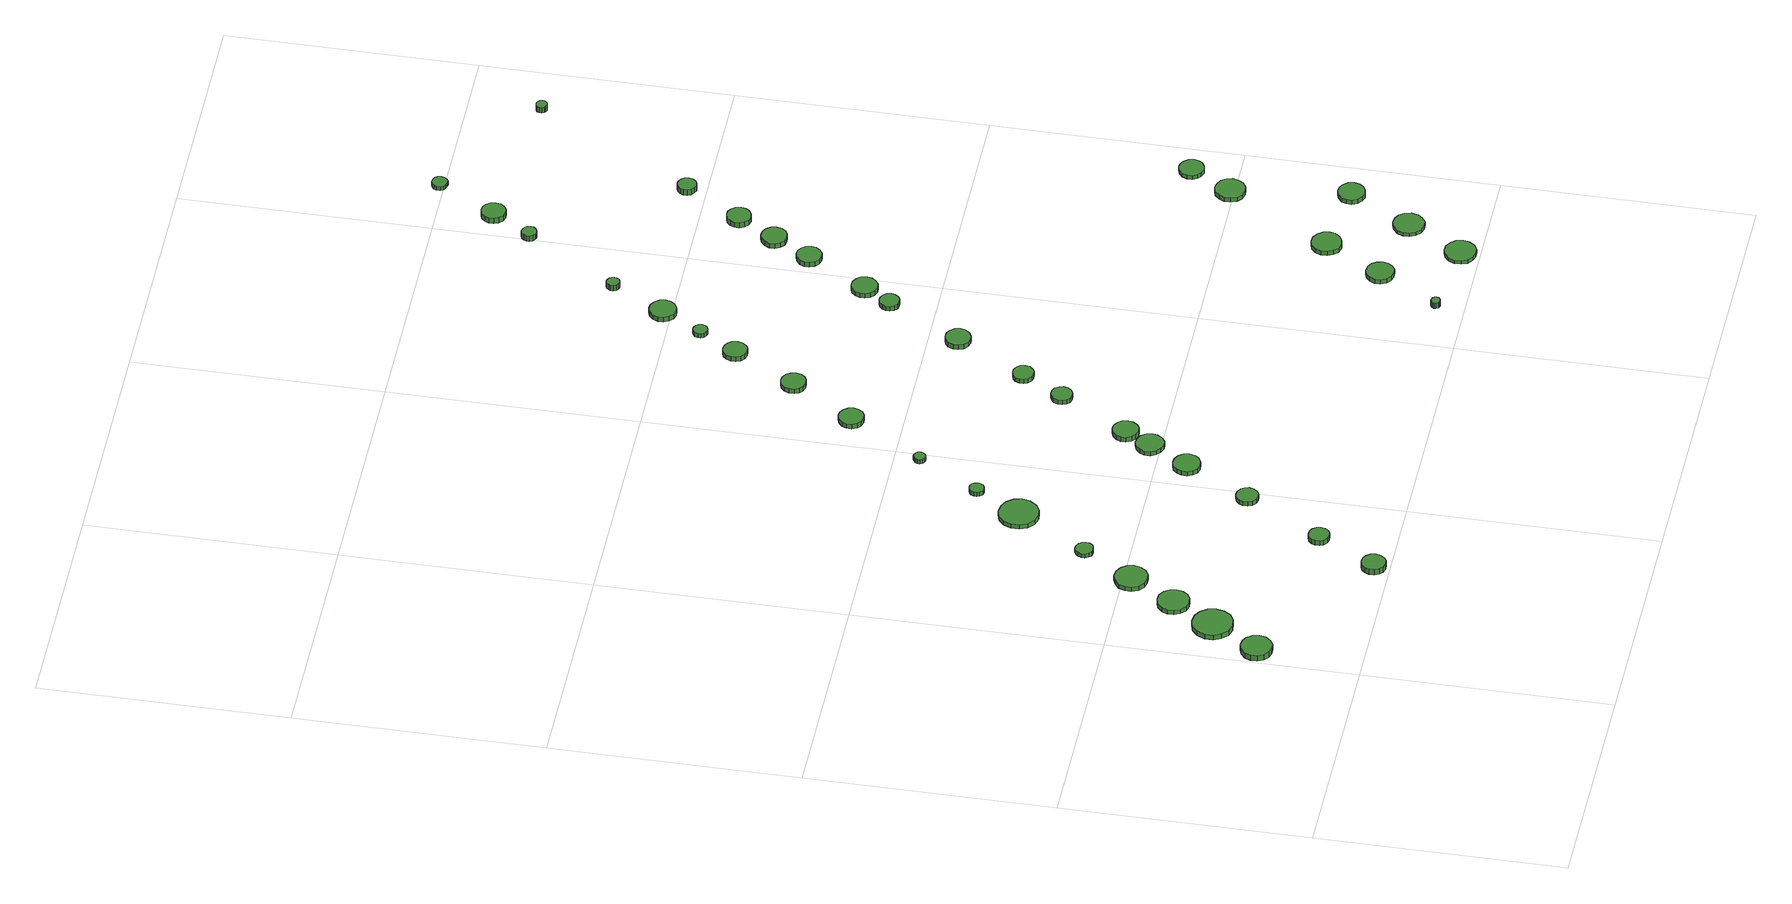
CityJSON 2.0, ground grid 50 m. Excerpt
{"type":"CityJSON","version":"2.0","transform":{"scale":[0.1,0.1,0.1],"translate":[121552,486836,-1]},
"CityObjects":{
"tree1":{"type":"SolitaryVegetationObject","attributes":{"function":"something"},"geometry":[{"type":"MultiSurface","lod":"1","boundaries":[[[0,1,2,3,4,5,6,7,8,9,10,11,12,13,14]],[[15,16,17,18,19,20,21,22,23,24,25,26,27,28,29]],[[0,29,28,1]],[[1,28,27,2]],[[2,27,26,3]],[[3,26,25,4]],[[4,25,24,5]],[[5,24,23,6]],[[6,23,22,7]],[[7,22,21,8]],[[8,21,20,9]],[[9,20,19,10]],[[10,19,18,11]],[[11,18,17,12]],[[12,17,16,13]],[[13,16,15,14]],[[14,15,29,0]]]}]},
"tree2":{"type":"SolitaryVegetationObject","attributes":{"function":"something"},"geometry":[{"type":"MultiSurface","lod":"1","boundaries":[[[30,31,32,33,34,35,36,37,38,39,40,41,42,43,44]],[[45,46,47,48,49,50,51,52,53,54,55,56,57,58,59]],[[30,59,58,31]],[[31,58,57,32]],[[32,57,56,33]],[[33,56,55,34]],[[34,55,54,35]],[[35,54,53,36]],[[36,53,52,37]],[[37,52,51,38]],[[38,51,50,39]],[[39,50,49,40]],[[40,49,48,41]],[[41,48,47,42]],[[42,47,46,43]],[[43,46,45,44]],[[44,45,59,30]]]}]},
"tree3":{"type":"SolitaryVegetationObject","attributes":{"function":"something"},"geometry":[{"type":"MultiSurface","lod":"1","boundaries":[[[60,61,62,63,64,65,66,67,68,69,70,71,72,73,74]],[[75,76,77,78,79,80,81,82,83,84,85,86,87,88,89]],[[60,89,88,61]],[[61,88,87,62]],[[62,87,86,63]],[[63,86,85,64]],[[64,85,84,65]],[[65,84,83,66]],[[66,83,82,67]],[[67,82,81,68]],[[68,81,80,69]],[[69,80,79,70]],[[70,79,78,71]],[[71,78,77,72]],[[72,77,76,73]],[[73,76,75,74]],[[74,75,89,60]]]}]},
"tree4":{"type":"SolitaryVegetationObject","attributes":{"function":"something"},"geometry":[{"type":"MultiSurface","lod":"1","boundaries":[[[90,91,92,93,94,95,96,97,98,99,100,101,102,103,104]],[[105,106,107,108,109,110,111,112,113,114,115,116,117,118,119]],[[90,119,118,91]],[[91,118,117,92]],[[92,117,116,93]],[[93,116,115,94]],[[94,115,114,95]],[[95,114,113,96]],[[96,113,112,97]],[[97,112,111,98]],[[98,111,110,99]],[[99,110,109,100]],[[100,109,108,101]],[[101,108,107,102]],[[102,107,106,103]],[[103,106,105,104]],[[104,105,119,90]]]}]},
"tree5":{"type":"SolitaryVegetationObject","attributes":{"function":"something"},"geometry":[{"type":"MultiSurface","lod":"1","boundaries":[[[120,121,122,123,124,125,126,127,128,129,130,131,132,133,134]],[[135,136,137,138,139,140,141,142,143,144,145,146,147,148,149]],[[120,149,148,121]],[[121,148,147,122]],[[122,147,146,123]],[[123,146,145,124]],[[124,145,144,125]],[[125,144,143,126]],[[126,143,142,127]],[[127,142,141,128]],[[128,141,140,129]],[[129,140,139,130]],[[130,139,138,131]],[[131,138,137,132]],[[132,137,136,133]],[[133,136,135,134]],[[134,135,149,120]]]}]},
"tree6":{"type":"SolitaryVegetationObject","attributes":{"function":"something"},"geometry":[{"type":"MultiSurface","lod":"1","boundaries":[[[150,151,152,153,154,155,156,157,158,159,160,161,162,163,164]],[[165,166,167,168,169,170,171,172,173,174,175,176,177,178,179]],[[150,179,178,151]],[[151,178,177,152]],[[152,177,176,153]],[[153,176,175,154]],[[154,175,174,155]],[[155,174,173,156]],[[156,173,172,157]],[[157,172,171,158]],[[158,171,170,159]],[[159,170,169,160]],[[160,169,168,161]],[[161,168,167,162]],[[162,167,166,163]],[[163,166,165,164]],[[164,165,179,150]]]}]},
"tree7":{"type":"SolitaryVegetationObject","attributes":{"function":"something"},"geometry":[{"type":"MultiSurface","lod":"1","boundaries":[[[180,181,182,183,184,185,186,187,188,189,190,191,192,193,194]],[[195,196,197,198,199,200,201,202,203,204,205,206,207,208,209]],[[180,209,208,181]],[[181,208,207,182]],[[182,207,206,183]],[[183,206,205,184]],[[184,205,204,185]],[[185,204,203,186]],[[186,203,202,187]],[[187,202,201,188]],[[188,201,200,189]],[[189,200,199,190]],[[190,199,198,191]],[[191,198,197,192]],[[192,197,196,193]],[[193,196,195,194]],[[194,195,209,180]]]}]},
"tree8":{"type":"SolitaryVegetationObject","attributes":{"function":"something"},"geometry":[{"type":"MultiSurface","lod":"1","boundaries":[[[210,211,212,213,214,215,216,217,218,219,220,221,222,223,224]],[[225,226,227,228,229,230,231,232,233,234,235,236,237,238,239]],[[210,239,238,211]],[[211,238,237,212]],[[212,237,236,213]],[[213,236,235,214]],[[214,235,234,215]],[[215,234,233,216]],[[216,233,232,217]],[[217,232,231,218]],[[218,231,230,219]],[[219,230,229,220]],[[220,229,228,221]],[[221,228,227,222]],[[222,227,226,223]],[[223,226,225,224]],[[224,225,239,210]]]}]},
"tree9":{"type":"SolitaryVegetationObject","attributes":{"function":"something"},"geometry":[{"type":"MultiSurface","lod":"1","boundaries":[[[240,241,242,243,244,245,246,247,248,249,250,251,252,253,254]],[[255,256,257,258,259,260,261,262,263,264,265,266,267,268,269]],[[240,269,268,241]],[[241,268,267,242]],[[242,267,266,243]],[[243,266,265,244]],[[244,265,264,245]],[[245,264,263,246]],[[246,263,262,247]],[[247,262,261,248]],[[248,261,260,249]],[[249,260,259,250]],[[250,259,258,251]],[[251,258,257,252]],[[252,257,256,253]],[[253,256,255,254]],[[254,255,269,240]]]}]},
"tree10":{"type":"SolitaryVegetationObject","attributes":{"function":"something"},"geometry":[{"type":"MultiSurface","lod":"1","boundaries":[[[270,271,272,273,274,275,276,277,278,279,280,281,282,283,284]],[[285,286,287,288,289,290,291,292,293,294,295,296,297,298,299]],[[270,299,298,271]],[[271,298,297,272]],[[272,297,296,273]],[[273,296,295,274]],[[274,295,294,275]],[[275,294,293,276]],[[276,293,292,277]],[[277,292,291,278]],[[278,291,290,279]],[[279,290,289,280]],[[280,289,288,281]],[[281,288,287,282]],[[282,287,286,283]],[[283,286,285,284]],[[284,285,299,270]]]}]},
"tree11":{"type":"SolitaryVegetationObject","attributes":{"function":"something"},"geometry":[{"type":"MultiSurface","lod":"1","boundaries":[[[300,301,302,303,304,305,306,307,308,309,310,311,312,313,314]],[[315,316,317,318,319,320,321,322,323,324,325,326,327,328,329]],[[300,329,328,301]],[[301,328,327,302]],[[302,327,326,303]],[[303,326,325,304]],[[304,325,324,305]],[[305,324,323,306]],[[306,323,322,307]],[[307,322,321,308]],[[308,321,320,309]],[[309,320,319,310]],[[310,319,318,311]],[[311,318,317,312]],[[312,317,316,313]],[[313,316,315,314]],[[314,315,329,300]]]}]},
"tree12":{"type":"SolitaryVegetationObject","attributes":{"function":"something"},"geometry":[{"type":"MultiSurface","lod":"1","boundaries":[[[330,331,332,333,334,335,336,337,338,339,340,341,342,343,344]],[[345,346,347,348,349,350,351,352,353,354,355,356,357,358,359]],[[330,359,358,331]],[[331,358,357,332]],[[332,357,356,333]],[[333,356,355,334]],[[334,355,354,335]],[[335,354,353,336]],[[336,353,352,337]],[[337,352,351,338]],[[338,351,350,339]],[[339,350,349,340]],[[340,349,348,341]],[[341,348,347,342]],[[342,347,346,343]],[[343,346,345,344]],[[344,345,359,330]]]}]},
"tree13":{"type":"SolitaryVegetationObject","attributes":{"function":"something"},"geometry":[{"type":"MultiSurface","lod":"1","boundaries":[[[360,361,362,363,364,365,366,367,368,369,370,371,372,373,374]],[[375,376,377,378,379,380,381,382,383,384,385,386,387,388,389]],[[360,389,388,361]],[[361,388,387,362]],[[362,387,386,363]],[[363,386,385,364]],[[364,385,384,365]],[[365,384,383,366]],[[366,383,382,367]],[[367,382,381,368]],[[368,381,380,369]],[[369,380,379,370]],[[370,379,378,371]],[[371,378,377,372]],[[372,377,376,373]],[[373,376,375,374]],[[374,375,389,360]]]}]},
"tree14":{"type":"SolitaryVegetationObject","attributes":{"function":"something"},"geometry":[{"type":"MultiSurface","lod":"1","boundaries":[[[390,391,392,393,394,395,396,397,398,399,400,401,402,403,404]],[[405,406,407,408,409,410,411,412,413,414,415,416,417,418,419]],[[390,419,418,391]],[[391,418,417,392]],[[392,417,416,393]],[[393,416,415,394]],[[394,415,414,395]],[[395,414,413,396]],[[396,413,412,397]],[[397,412,411,398]],[[398,411,410,399]],[[399,410,409,400]],[[400,409,408,401]],[[401,408,407,402]],[[402,407,406,403]],[[403,406,405,404]],[[404,405,419,390]]]}]},
"tree15":{"type":"SolitaryVegetationObject","attributes":{"function":"something"},"geometry":[{"type":"MultiSurface","lod":"1","boundaries":[[[420,421,422,423,424,425,426,427,428,429,430,431,432,433,434]],[[435,436,437,438,439,440,441,442,443,444,445,446,447,448,449]],[[420,449,448,421]],[[421,448,447,422]],[[422,447,446,423]],[[423,446,445,424]],[[424,445,444,425]],[[425,444,443,426]],[[426,443,442,427]],[[427,442,441,428]],[[428,441,440,429]],[[429,440,439,430]],[[430,439,438,431]],[[431,438,437,432]],[[432,437,436,433]],[[433,436,435,434]],[[434,435,449,420]]]}]},
"tree16":{"type":"SolitaryVegetationObject","attributes":{"function":"something"},"geometry":[{"type":"MultiSurface","lod":"1","boundaries":[[[450,451,452,453,454,455,456,457,458,459,460,461,462,463,464]],[[465,466,467,468,469,470,471,472,473,474,475,476,477,478,479]],[[450,479,478,451]],[[451,478,477,452]],[[452,477,476,453]],[[453,476,475,454]],[[454,475,474,455]],[[455,474,473,456]],[[456,473,472,457]],[[457,472,471,458]],[[458,471,470,459]],[[459,470,469,460]],[[460,469,468,461]],[[461,468,467,462]],[[462,467,466,463]],[[463,466,465,464]],[[464,465,479,450]]]}]},
"tree17":{"type":"SolitaryVegetationObject","attributes":{"function":"something"},"geometry":[{"type":"MultiSurface","lod":"1","boundaries":[[[480,481,482,483,484,485,486,487,488,489,490,491,492,493,494]],[[495,496,497,498,499,500,501,502,503,504,505,506,507,508,509]],[[480,509,508,481]],[[481,508,507,482]],[[482,507,506,483]],[[483,506,505,484]],[[484,505,504,485]],[[485,504,503,486]],[[486,503,502,487]],[[487,502,501,488]],[[488,501,500,489]],[[489,500,499,490]],[[490,499,498,491]],[[491,498,497,492]],[[492,497,496,493]],[[493,496,495,494]],[[494,495,509,480]]]}]},
"tree18":{"type":"SolitaryVegetationObject","attributes":{"function":"something"},"geometry":[{"type":"MultiSurface","lod":"1","boundaries":[[[510,511,512,513,514,515,516,517,518,519,520,521,522,523,524]],[[525,526,527,528,529,530,531,532,533,534,535,536,537,538,539]],[[510,539,538,511]],[[511,538,537,512]],[[512,537,536,513]],[[513,536,535,514]],[[514,535,534,515]],[[515,534,533,516]],[[516,533,532,517]],[[517,532,531,518]],[[518,531,530,519]],[[519,530,529,520]],[[520,529,528,521]],[[521,528,527,522]],[[522,527,526,523]],[[523,526,525,524]],[[524,525,539,510]]]}]},
"tree19":{"type":"SolitaryVegetationObject","attributes":{"function":"something"},"geometry":[{"type":"MultiSurface","lod":"1","boundaries":[[[540,541,542,543,544,545,546,547,548,549,550,551,552,553,554]],[[555,556,557,558,559,560,561,562,563,564,565,566,567,568,569]],[[540,569,568,541]],[[541,568,567,542]],[[542,567,566,543]],[[543,566,565,544]],[[544,565,564,545]],[[545,564,563,546]],[[546,563,562,547]],[[547,562,561,548]],[[548,561,560,549]],[[549,560,559,550]],[[550,559,558,551]],[[551,558,557,552]],[[552,557,556,553]],[[553,556,555,554]],[[554,555,569,540]]]}]},
"tree20":{"type":"SolitaryVegetationObject","attributes":{"function":"something"},"geometry":[{"type":"MultiSurface","lod":"1","boundaries":[[[570,571,572,573,574,575,576,577,578,579,580,581,582,583,584]],[[585,586,587,588,589,590,591,592,593,594,595,596,597,598,599]],[[570,599,598,571]],[[571,598,597,572]],[[572,597,596,573]],[[573,596,595,574]],[[574,595,594,575]],[[575,594,593,576]],[[576,593,592,577]],[[577,592,591,578]],[[578,591,590,579]],[[579,590,589,580]],[[580,589,588,581]],[[581,588,587,582]],[[582,587,586,583]],[[583,586,585,584]],[[584,585,599,570]]]}]},
"tree21":{"type":"SolitaryVegetationObject","attributes":{"function":"something"},"geometry":[{"type":"MultiSurface","lod":"1","boundaries":[[[600,601,602,603,604,605,606,607,608,609,610,611,612,613,614]],[[615,616,617,618,619,620,621,622,623,624,625,626,627,628,629]],[[600,629,628,601]],[[601,628,627,602]],[[602,627,626,603]],[[603,626,625,604]],[[604,625,624,605]],[[605,624,623,606]],[[606,623,622,607]],[[607,622,621,608]],[[608,621,620,609]],[[609,620,619,610]],[[610,619,618,611]],[[611,618,617,612]],[[612,617,616,613]],[[613,616,615,614]],[[614,615,629,600]]]}]},
"tree22":{"type":"SolitaryVegetationObject","attributes":{"function":"something"},"geometry":[{"type":"MultiSurface","lod":"1","boundaries":[[[630,631,632,633,634,635,636,637,638,639,640,641,642,643,644]],[[645,646,647,648,649,650,651,652,653,654,655,656,657,658,659]],[[630,659,658,631]],[[631,658,657,632]],[[632,657,656,633]],[[633,656,655,634]],[[634,655,654,635]],[[635,654,653,636]],[[636,653,652,637]],[[637,652,651,638]],[[638,651,650,639]],[[639,650,649,640]],[[640,649,648,641]],[[641,648,647,642]],[[642,647,646,643]],[[643,646,645,644]],[[644,645,659,630]]]}]},
"tree23":{"type":"SolitaryVegetationObject","attributes":{"function":"something"},"geometry":[{"type":"MultiSurface","lod":"1","boundaries":[[[660,661,662,663,664,665,666,667,668,669,670,671,672,673,674]],[[675,676,677,678,679,680,681,682,683,684,685,686,687,688,689]],[[660,689,688,661]],[[661,688,687,662]],[[662,687,686,663]],[[663,686,685,664]],[[664,685,684,665]],[[665,684,683,666]],[[666,683,682,667]],[[667,682,681,668]],[[668,681,680,669]],[[669,680,679,670]],[[670,679,678,671]],[[671,678,677,672]],[[672,677,676,673]],[[673,676,675,674]],[[674,675,689,660]]]}]},
"tree24":{"type":"SolitaryVegetationObject","attributes":{"function":"something"},"geometry":[{"type":"MultiSurface","lod":"1","boundaries":[[[690,691,692,693,694,695,696,697,698,699,700,701,702,703,704]],[[705,706,707,708,709,710,711,712,713,714,715,716,717,718,719]],[[690,719,718,691]],[[691,718,717,692]],[[692,717,716,693]],[[693,716,715,694]],[[694,715,714,695]],[[695,714,713,696]],[[696,713,712,697]],[[697,712,711,698]],[[698,711,710,699]],[[699,710,709,700]],[[700,709,708,701]],[[701,708,707,702]],[[702,707,706,703]],[[703,706,705,704]],[[704,705,719,690]]]}]},
"tree25":{"type":"SolitaryVegetationObject","attributes":{"function":"something"},"geometry":[{"type":"MultiSurface","lod":"1","boundaries":[[[720,721,722,723,724,725,726,727,728,729,730,731,732,733,734]],[[735,736,737,738,739,740,741,742,743,744,745,746,747,748,749]],[[720,749,748,721]],[[721,748,747,722]],[[722,747,746,723]],[[723,746,745,724]],[[724,745,744,725]],[[725,744,743,726]],[[726,743,742,727]],[[727,742,741,728]],[[728,741,740,729]],[[729,740,739,730]],[[730,739,738,731]],[[731,738,737,732]],[[732,737,736,733]],[[733,736,735,734]],[[734,735,749,720]]]}]},
"tree26":{"type":"SolitaryVegetationObject","attributes":{"function":"something"},"geometry":[{"type":"MultiSurface","lod":"1","boundaries":[[[750,751,752,753,754,755,756,757,758,759,760,761,762,763,764]],[[765,766,767,768,769,770,771,772,773,774,775,776,777,778,779]],[[750,779,778,751]],[[751,778,777,752]],[[752,777,776,753]],[[753,776,775,754]],[[754,775,774,755]],[[755,774,773,756]],[[756,773,772,757]],[[757,772,771,758]],[[758,771,770,759]],[[759,770,769,760]],[[760,769,768,761]],[[761,768,767,762]],[[762,767,766,763]],[[763,766,765,764]],[[764,765,779,750]]]}]},
"tree27":{"type":"SolitaryVegetationObject","attributes":{"function":"something"},"geometry":[{"type":"MultiSurface","lod":"1","boundaries":[[[780,781,782,783,784,785,786,787,788,789,790,791,792,793,794]],[[795,796,797,798,799,800,801,802,803,804,805,806,807,808,809]],[[780,809,808,781]],[[781,808,807,782]],[[782,807,806,783]],[[783,806,805,784]],[[784,805,804,785]],[[785,804,803,786]],[[786,803,802,787]],[[787,802,801,788]],[[788,801,800,789]],[[789,800,799,790]],[[790,799,798,791]],[[791,798,797,792]],[[792,797,796,793]],[[793,796,795,794]],[[794,795,809,780]]]}]},
"tree28":{"type":"SolitaryVegetationObject","attributes":{"function":"something"},"geometry":[{"type":"MultiSurface","lod":"1","boundaries":[[[810,811,812,813,814,815,816,817,818,819,820,821,822,823,824]],[[825,826,827,828,829,830,831,832,833,834,835,836,837,838,839]],[[810,839,838,811]],[[811,838,837,812]],[[812,837,836,813]],[[813,836,835,814]],[[814,835,834,815]],[[815,834,833,816]],[[816,833,832,817]],[[817,832,831,818]],[[818,831,830,819]],[[819,830,829,820]],[[820,829,828,821]],[[821,828,827,822]],[[822,827,826,823]],[[823,826,825,824]],[[824,825,839,810]]]}]},
"tree29":{"type":"SolitaryVegetationObject","attributes":{"function":"something"},"geometry":[{"type":"MultiSurface","lod":"1","boundaries":[[[840,841,842,843,844,845,846,847,848,849,850,851,852,853,854]],[[855,856,857,858,859,860,861,862,863,864,865,866,867,868,869]],[[840,869,868,841]],[[841,868,867,842]],[[842,867,866,843]],[[843,866,865,844]],[[844,865,864,845]],[[845,864,863,846]],[[846,863,862,847]],[[847,862,861,848]],[[848,861,860,849]],[[849,860,859,850]],[[850,859,858,851]],[[851,858,857,852]],[[852,857,856,853]],[[853,856,855,854]],[[854,855,869,840]]]}]},
"tree30":{"type":"SolitaryVegetationObject","attributes":{"function":"something"},"geometry":[{"type":"MultiSurface","lod":"1","boundaries":[[[870,871,872,873,874,875,876,877,878,879,880,881,882,883,884]],[[885,886,887,888,889,890,891,892,893,894,895,896,897,898,899]],[[870,899,898,871]],[[871,898,897,872]],[[872,897,896,873]],[[873,896,895,874]],[[874,895,894,875]],[[875,894,893,876]],[[876,893,892,877]],[[877,892,891,878]],[[878,891,890,879]],[[879,890,889,880]],[[880,889,888,881]],[[881,888,887,882]],[[882,887,886,883]],[[883,886,885,884]],[[884,885,899,870]]]}]},
"tree31":{"type":"SolitaryVegetationObject","attributes":{"function":"something"},"geometry":[{"type":"MultiSurface","lod":"1","boundaries":[[[900,901,902,903,904,905,906,907,908,909,910,911,912,913,914]],[[915,916,917,918,919,920,921,922,923,924,925,926,927,928,929]],[[900,929,928,901]],[[901,928,927,902]],[[902,927,926,903]],[[903,926,925,904]],[[904,925,924,905]],[[905,924,923,906]],[[906,923,922,907]],[[907,922,921,908]],[[908,921,920,909]],[[909,920,919,910]],[[910,919,918,911]],[[911,918,917,912]],[[912,917,916,913]],[[913,916,915,914]],[[914,915,929,900]]]}]},
"tree32":{"type":"SolitaryVegetationObject","attributes":{"function":"something"},"geometry":[{"type":"MultiSurface","lod":"1","boundaries":[[[930,931,932,933,934,935,936,937,938,939,940,941,942,943,944]],[[945,946,947,948,949,950,951,952,953,954,955,956,957,958,959]],[[930,959,958,931]],[[931,958,957,932]],[[932,957,956,933]],[[933,956,955,934]],[[934,955,954,935]],[[935,954,953,936]],[[936,953,952,937]],[[937,952,951,938]],[[938,951,950,939]],[[939,950,949,940]],[[940,949,948,941]],[[941,948,947,942]],[[942,947,946,943]],[[943,946,945,944]],[[944,945,959,930]]]}]},
"tree33":{"type":"SolitaryVegetationObject","attributes":{"function":"something"},"geometry":[{"type":"MultiSurface","lod":"1","boundaries":[[[960,961,962,963,964,965,966,967,968,969,970,971,972,973,974]],[[975,976,977,978,979,980,981,982,983,984,985,986,987,988,989]],[[960,989,988,961]],[[961,988,987,962]],[[962,987,986,963]],[[963,986,985,964]],[[964,985,984,965]],[[965,984,983,966]],[[966,983,982,967]],[[967,982,981,968]],[[968,981,980,969]],[[969,980,979,970]],[[970,979,978,971]],[[971,978,977,972]],[[972,977,976,973]],[[973,976,975,974]],[[974,975,989,960]]]}]},
"tree34":{"type":"SolitaryVegetationObject","attributes":{"function":"something"},"geometry":[{"type":"MultiSurface","lod":"1","boundaries":[[[990,991,992,993,994,995,996,997,998,999,1000,1001,1002,1003,1004]],[[1005,1006,1007,1008,1009,1010,1011,1012,1013,1014,1015,1016,1017,1018,1019]],[[990,1019,1018,991]],[[991,1018,1017,992]],[[992,1017,1016,993]],[[993,1016,1015,994]],[[994,1015,1014,995]],[[995,1014,1013,996]],[[996,1013,1012,997]],[[997,1012,1011,998]],[[998,1011,1010,999]],[[999,1010,1009,1000]],[[1000,1009,1008,1001]],[[1001,1008,1007,1002]],[[1002,1007,1006,1003]],[[1003,1006,1005,1004]],[[1004,1005,1019,990]]]}]},
"tree35":{"type":"SolitaryVegetationObject","attributes":{"function":"something"},"geometry":[{"type":"MultiSurface","lod":"1","boundaries":[[[1020,1021,1022,1023,1024,1025,1026,1027,1028,1029,1030,1031,1032,1033,1034]],[[1035,1036,1037,1038,1039,1040,1041,1042,1043,1044,1045,1046,1047,1048,1049]],[[1020,1049,1048,1021]],[[1021,1048,1047,1022]],[[1022,1047,1046,1023]],[[1023,1046,1045,1024]],[[1024,1045,1044,1025]],[[1025,1044,1043,1026]],[[1026,1043,1042,1027]],[[1027,1042,1041,1028]],[[1028,1041,1040,1029]],[[1029,1040,1039,1030]],[[1030,1039,1038,1031]],[[1031,1038,1037,1032]],[[1032,1037,1036,1033]],[[1033,1036,1035,1034]],[[1034,1035,1049,1020]]]}]},
"tree36":{"type":"SolitaryVegetationObject","attributes":{"function":"something"},"geometry":[{"type":"MultiSurface","lod":"1","boundaries":[[[1050,1051,1052,1053,1054,1055,1056,1057,1058,1059,1060,1061,1062,1063,1064]],[[1065,1066,1067,1068,1069,1070,1071,1072,1073,1074,1075,1076,1077,1078,1079]],[[1050,1079,1078,1051]],[[1051,1078,1077,1052]],[[1052,1077,1076,1053]],[[1053,1076,1075,1054]],[[1054,1075,1074,1055]],[[1055,1074,1073,1056]],[[1056,1073,1072,1057]],[[1057,1072,1071,1058]],[[1058,1071,1070,1059]],[[1059,1070,1069,1060]],[[1060,1069,1068,1061]],[[1061,1068,1067,1062]],[[1062,1067,1066,1063]],[[1063,1066,1065,1064]],[[1064,1065,1079,1050]]]}]},
"tree37":{"type":"SolitaryVegetationObject","attributes":{"function":"something"},"geometry":[{"type":"MultiSurface","lod":"1","boundaries":[[[1080,1081,1082,1083,1084,1085,1086,1087,1088,1089,1090,1091,1092,1093,1094]],[[1095,1096,1097,1098,1099,1100,1101,1102,1103,1104,1105,1106,1107,1108,1109]],[[1080,1109,1108,1081]],[[1081,1108,1107,1082]],[[1082,1107,1106,1083]],[[1083,1106,1105,1084]],[[1084,1105,1104,1085]],[[1085,1104,1103,1086]],[[1086,1103,1102,1087]],[[1087,1102,1101,1088]],[[1088,1101,1100,1089]],[[1089,1100,1099,1090]],[[1090,1099,1098,1091]],[[1091,1098,1097,1092]],[[1092,1097,1096,1093]],[[1093,1096,1095,1094]],[[1094,1095,1109,1080]]]}]},
"tree38":{"type":"SolitaryVegetationObject","attributes":{"function":"something"},"geometry":[{"type":"MultiSurface","lod":"1","boundaries":[[[1110,1111,1112,1113,1114,1115,1116,1117,1118,1119,1120,1121,1122,1123,1124]],[[1125,1126,1127,1128,1129,1130,1131,1132,1133,1134,1135,1136,1137,1138,1139]],[[1110,1139,1138,1111]],[[1111,1138,1137,1112]],[[1112,1137,1136,1113]],[[1113,1136,1135,1114]],[[1114,1135,1134,1115]],[[1115,1134,1133,1116]],[[1116,1133,1132,1117]],[[1117,1132,1131,1118]],[[1118,1131,1130,1119]],[[1119,1130,1129,1120]],[[1120,1129,1128,1121]],[[1121,1128,1127,1122]],[[1122,1127,1126,1123]],[[1123,1126,1125,1124]],[[1124,1125,1139,1110]]]}]},
"tree39":{"type":"SolitaryVegetationObject","attributes":{"function":"something"},"geometry":[{"type":"MultiSurface","lod":"1","boundaries":[[[1140,1141,1142,1143,1144,1145,1146,1147,1148,1149,1150,1151,1152,1153,1154]],[[1155,1156,1157,1158,1159,1160,1161,1162,1163,1164,1165,1166,1167,1168,1169]],[[1140,1169,1168,1141]],[[1141,1168,1167,1142]],[[1142,1167,1166,1143]],[[1143,1166,1165,1144]],[[1144,1165,1164,1145]],[[1145,1164,1163,1146]],[[1146,1163,1162,1147]],[[1147,1162,1161,1148]],[[1148,1161,1160,1149]],[[1149,1160,1159,1150]],[[1150,1159,1158,1151]],[[1151,1158,1157,1152]],[[1152,1157,1156,1153]],[[1153,1156,1155,1154]],[[1154,1155,1169,1140]]]}]},
"tree40":{"type":"SolitaryVegetationObject","attributes":{"function":"something"},"geometry":[{"type":"MultiSurface","lod":"1","boundaries":[[[1170,1171,1172,1173,1174,1175,1176,1177,1178,1179,1180,1181,1182,1183,1184]],[[1185,1186,1187,1188,1189,1190,1191,1192,1193,1194,1195,1196,1197,1198,1199]],[[1170,1199,1198,1171]],[[1171,1198,1197,1172]],[[1172,1197,1196,1173]],[[1173,1196,1195,1174]],[[1174,1195,1194,1175]],[[1175,1194,1193,1176]],[[1176,1193,1192,1177]],[[1177,1192,1191,1178]],[[1178,1191,1190,1179]],[[1179,1190,1189,1180]],[[1180,1189,1188,1181]],[[1181,1188,1187,1182]],[[1182,1187,1186,1183]],[[1183,1186,1185,1184]],[[1184,1185,1199,1170]]]}]},
"tree41":{"type":"SolitaryVegetationObject","attributes":{"function":"something"},"geometry":[{"type":"MultiSurface","lod":"1","boundaries":[[[1200,1201,1202,1203,1204,1205,1206,1207,1208,1209,1210,1211,1212,1213,1214]],[[1215,1216,1217,1218,1219,1220,1221,1222,1223,1224,1225,1226,1227,1228,1229]],[[1200,1229,1228,1201]],[[1201,1228,1227,1202]],[[1202,1227,1226,1203]],[[1203,1226,1225,1204]],[[1204,1225,1224,1205]],[[1205,1224,1223,1206]],[[1206,1223,1222,1207]],[[1207,1222,1221,1208]],[[1208,1221,1220,1209]],[[1209,1220,1219,1210]],[[1210,1219,1218,1211]],[[1211,1218,1217,1212]],[[1212,1217,1216,1213]],[[1213,1216,1215,1214]],[[1214,1215,1229,1200]]]}]}
},
"vertices":[
[65,209,21],[63,221,21],[55,232,21],[44,238,21],[31,240,21],[19,236,21],[9,227,21],[4,215,21],[4,202,21],[9,190,21],[19,182,21],[31,178,21],[44,179,21],[55,185,21],[63,196,21],[63,196,8],[55,185,8],[44,179,8],[31,178,8],[19,182,8],[9,190,8],[4,202,8],[4,215,8],[9,227,8],[19,236,8],[31,240,8],[44,238,8],[55,232,8],[63,221,8],[65,209,8],
[132,305,18],[129,321,18],[119,335,18],[105,343,18],[88,345,18],[72,340,18],[60,329,18],[53,313,18],[53,297,18],[60,282,18],[72,270,18],[88,265,18],[105,267,18],[119,275,18],[129,289,18],[129,289,7],[119,275,7],[105,267,7],[88,265,7],[72,270,7],[60,282,7],[53,297,7],[53,313,7],[60,329,7],[72,340,7],[88,345,7],[105,343,7],[119,335,7],[129,321,7],[132,305,7],
[177,391,17],[174,404,17],[167,415,17],[155,422,17],[142,423,17],[129,419,17],[119,410,17],[114,398,17],[114,385,17],[119,373,17],[129,364,17],[142,360,17],[155,361,17],[167,368,17],[174,378,17],[174,378,7],[167,368,7],[155,361,7],[142,360,7],[129,364,7],[119,373,7],[114,385,7],[114,398,7],[119,410,7],[129,419,7],[142,423,7],[155,422,7],[167,415,7],[174,404,7],[177,391,7],
[345,32,23],[343,42,23],[337,50,23],[329,55,23],[319,56,23],[309,53,23],[302,46,23],[298,37,23],[298,27,23],[302,18,23],[309,11,23],[319,8,23],[329,9,23],[337,14,23],[343,22,23],[343,22,10],[337,14,10],[329,9,10],[319,8,10],[309,11,10],[302,18,10],[298,27,10],[298,37,10],[302,46,10],[309,53,10],[319,56,10],[329,55,10],[337,50,10],[343,42,10],[345,32,10],
[234,485,17],[231,498,17],[223,509,17],[211,516,17],[197,518,17],[184,513,17],[173,504,17],[168,491,17],[168,478,17],[173,465,17],[184,456,17],[197,452,17],[211,453,17],[223,460,17],[231,471,17],[231,471,7],[223,460,7],[211,453,7],[197,452,7],[184,456,7],[173,465,7],[168,478,7],[168,491,7],[173,504,7],[184,513,7],[197,518,7],[211,516,7],[223,509,7],[231,498,7],[234,485,7],
[411,152,18],[409,160,18],[404,167,18],[397,171,18],[388,172,18],[380,170,18],[373,164,18],[370,156,18],[370,147,18],[373,139,18],[380,134,18],[388,131,18],[397,132,18],[404,136,18],[409,143,18],[409,143,7],[404,136,7],[397,132,7],[388,131,7],[380,134,7],[373,139,7],[370,147,7],[370,156,7],[373,164,7],[380,170,7],[388,172,7],[397,171,7],[404,167,7],[409,160,7],[411,152,7],
[287,589,16],[286,596,16],[281,602,16],[275,606,16],[267,607,16],[260,604,16],[255,599,16],[251,592,16],[251,585,16],[255,578,16],[260,573,16],[267,571,16],[275,572,16],[281,575,16],[286,581,16],[286,581,7],[281,575,7],[275,572,7],[267,571,7],[260,573,7],[255,578,7],[251,585,7],[251,592,7],[255,599,7],[260,604,7],[267,607,7],[275,606,7],[281,602,7],[286,596,7],[287,589,7],
[394,733,16],[390,749,16],[380,762,16],[366,770,16],[350,772,16],[334,767,16],[322,756,16],[315,741,16],[315,725,16],[322,709,16],[334,698,16],[350,693,16],[366,695,16],[380,703,16],[390,717,16],[390,717,6],[380,703,6],[366,695,6],[350,693,6],[334,698,6],[322,709,6],[315,725,6],[315,741,6],[322,756,6],[334,767,6],[350,772,6],[366,770,6],[380,762,6],[390,749,6],[394,733,6],
[505,309,17],[503,318,17],[498,325,17],[490,330,17],[481,331,17],[472,328,17],[465,322,17],[462,314,17],[462,304,17],[465,296,17],[472,290,17],[481,287,17],[490,288,17],[498,293,17],[503,300,17],[503,300,7],[498,293,7],[490,288,7],[481,287,7],[472,290,7],[465,296,7],[462,304,7],[462,314,7],[465,322,7],[472,328,7],[481,331,7],[490,330,7],[498,325,7],[503,318,7],[505,309,7],
[426,826,16],[424,832,16],[421,837,16],[416,840,16],[410,840,16],[404,838,16],[399,834,16],[397,829,16],[397,823,16],[399,817,16],[404,813,16],[410,811,16],[416,812,16],[421,815,16],[424,820,16],[424,820,6],[421,815,6],[416,812,6],[410,811,6],[404,813,6],[399,817,6],[397,823,6],[397,829,6],[399,834,6],[404,838,6],[410,840,6],[416,840,6],[421,837,6],[424,832,6],[426,826,6],
[584,441,17],[582,452,17],[575,461,17],[565,467,17],[554,468,17],[543,465,17],[535,457,17],[530,447,17],[530,435,17],[535,425,17],[543,417,17],[554,414,17],[565,415,17],[575,421,17],[582,430,17],[582,430,7],[575,421,7],[565,415,7],[554,414,7],[543,417,7],[535,425,7],[530,435,7],[530,447,7],[535,457,7],[543,465,7],[554,468,7],[565,467,7],[575,461,7],[582,452,7],[584,441,7],
[632,522,16],[630,533,16],[623,543,16],[613,548,16],[602,550,16],[591,546,16],[582,538,16],[577,528,16],[577,516,16],[582,506,16],[591,498,16],[602,494,16],[613,495,16],[623,501,16],[630,511,16],[630,511,7],[623,501,7],[613,495,7],[602,494,7],[591,498,7],[582,506,7],[577,516,7],[577,528,7],[582,538,7],[591,546,7],[602,550,7],[613,548,7],[623,543,7],[630,533,7],[632,522,7],
[497,951,16],[496,956,16],[493,960,16],[489,962,16],[484,963,16],[480,961,16],[476,958,16],[474,954,16],[474,949,16],[476,944,16],[480,941,16],[484,939,16],[489,940,16],[493,942,16],[496,946,16],[496,946,6],[493,942,6],[489,940,6],[484,939,6],[480,941,6],[476,944,6],[474,949,6],[474,954,6],[476,958,6],[480,961,6],[484,963,6],[489,962,6],[493,960,6],[496,956,6],[497,951,6],
[661,575,17],[659,586,17],[653,594,17],[643,600,17],[633,601,17],[623,597,17],[615,590,17],[610,580,17],[610,570,17],[615,560,17],[623,553,17],[633,549,17],[643,550,17],[653,556,17],[659,565,17],[659,565,6],[653,556,6],[643,550,6],[633,549,6],[623,553,6],[615,560,6],[610,570,6],[610,580,6],[615,590,6],[623,597,6],[633,601,6],[643,600,6],[653,594,6],[659,586,6],[661,575,6],
[603,1102,17],[601,1112,17],[595,1120,17],[586,1126,17],[576,1127,17],[566,1123,17],[558,1116,17],[554,1107,17],[554,1097,17],[558,1087,17],[566,1080,17],[576,1077,17],[586,1078,17],[595,1083,17],[601,1092,17],[601,1092,6],[595,1083,6],[586,1078,6],[576,1077,6],[566,1080,6],[558,1087,6],[554,1097,6],[554,1107,6],[558,1116,6],[566,1123,6],[576,1127,6],[586,1126,6],[595,1120,6],[601,1112,6],[603,1102,6],
[741,716,16],[739,724,16],[734,732,16],[726,736,16],[717,737,16],[709,734,16],[702,728,16],[699,720,16],[699,711,16],[702,703,16],[709,697,16],[717,695,16],[726,696,16],[734,700,16],[739,707,16],[739,707,6],[734,700,6],[726,696,6],[717,695,6],[709,697,6],[702,703,6],[699,711,6],[699,720,6],[702,728,6],[709,734,6],[717,737,6],[726,736,6],[734,732,6],[739,724,6],[741,716,6],
[790,800,16],[789,809,16],[783,816,16],[776,820,16],[767,821,16],[758,818,16],[752,813,16],[748,804,16],[748,796,16],[752,788,16],[758,782,16],[767,779,16],[776,780,16],[783,784,16],[789,791,16],[789,791,6],[783,784,6],[776,780,6],[767,779,6],[758,782,6],[752,788,6],[748,796,6],[748,804,6],[752,813,6],[758,818,6],[767,821,6],[776,820,6],[783,816,6],[789,809,6],[790,800,6],
[687,1230,17],[685,1240,17],[679,1249,17],[670,1254,17],[660,1255,17],[650,1252,17],[642,1245,17],[638,1235,17],[638,1225,17],[642,1216,17],[650,1209,17],[660,1206,17],[670,1207,17],[679,1212,17],[685,1220,17],[685,1220,6],[679,1212,6],[670,1207,6],[660,1206,6],[650,1209,6],[642,1216,6],[638,1225,6],[638,1235,6],[642,1245,6],[650,1252,6],[660,1255,6],[670,1254,6],[679,1249,6],[685,1240,6],[687,1230,6],
[876,943,17],[874,953,17],[867,962,17],[858,967,17],[848,968,17],[838,965,17],[830,958,17],[826,948,17],[826,938,17],[830,928,17],[838,921,17],[848,918,17],[858,919,17],[867,924,17],[874,933,17],[874,933,6],[867,924,6],[858,919,6],[848,918,6],[838,921,6],[830,928,6],[826,938,6],[826,948,6],[830,958,6],[838,965,6],[848,968,6],[858,967,6],[867,962,6],[874,953,6],[876,943,6],
[1132,58,20],[1131,61,20],[1129,65,20],[1125,66,20],[1121,67,20],[1118,66,20],[1115,63,20],[1113,60,20],[1113,56,20],[1115,52,20],[1118,50,20],[1121,49,20],[1125,49,20],[1129,51,20],[1131,54,20],[1131,54,7],[1129,51,7],[1125,49,7],[1121,49,7],[1118,50,7],[1115,52,7],[1113,56,7],[1113,60,7],[1115,63,7],[1118,66,7],[1121,67,7],[1125,66,7],[1129,65,7],[1131,61,7],[1132,58,7],
[760,1358,17],[758,1368,17],[752,1376,17],[744,1381,17],[734,1382,17],[724,1379,17],[717,1372,17],[713,1363,17],[713,1353,17],[717,1344,17],[724,1337,17],[734,1334,17],[744,1335,17],[752,1340,17],[758,1348,17],[758,1348,6],[752,1340,6],[744,1335,6],[734,1334,6],[724,1337,6],[717,1344,6],[713,1353,6],[713,1363,6],[717,1372,6],[724,1379,6],[734,1382,6],[744,1381,6],[752,1376,6],[758,1368,6],[760,1358,6],
[799,1435,16],[798,1441,16],[795,1446,16],[789,1449,16],[784,1450,16],[778,1448,16],[773,1444,16],[771,1438,16],[771,1432,16],[773,1427,16],[778,1423,16],[784,1421,16],[789,1422,16],[795,1425,16],[798,1429,16],[798,1429,6],[795,1425,6],[789,1422,6],[784,1421,6],[778,1423,6],[773,1427,6],[771,1432,6],[771,1438,6],[773,1444,6],[778,1448,6],[784,1450,6],[789,1449,6],[795,1446,6],[798,1441,6],[799,1435,6],
[1221,180,17],[1218,191,17],[1212,200,17],[1202,206,17],[1190,207,17],[1180,203,17],[1171,196,17],[1166,185,17],[1166,174,17],[1171,163,17],[1180,156,17],[1190,152,17],[1202,153,17],[1212,159,17],[1218,168,17],[1218,168,7],[1212,159,7],[1202,153,7],[1190,152,7],[1180,156,7],[1171,163,7],[1166,174,7],[1166,185,7],[1171,196,7],[1180,203,7],[1190,207,7],[1202,206,7],[1212,200,7],[1218,191,7],[1221,180,7],
[956,1093,17],[954,1101,17],[949,1108,17],[942,1112,17],[934,1113,17],[926,1110,17],[920,1104,17],[916,1097,17],[916,1089,17],[920,1081,17],[926,1075,17],[934,1073,17],[942,1074,17],[949,1078,17],[954,1085,17],[954,1085,6],[949,1078,6],[942,1074,6],[934,1073,6],[926,1075,6],[920,1081,6],[916,1089,6],[916,1097,6],[920,1104,6],[926,1110,6],[934,1113,6],[942,1112,6],[949,1108,6],[954,1101,6],[956,1093,6],
[858,1517,17],[856,1528,17],[849,1537,17],[839,1543,17],[828,1544,17],[818,1541,17],[810,1533,17],[805,1523,17],[805,1512,17],[810,1502,17],[818,1494,17],[828,1491,17],[839,1492,17],[849,1497,17],[856,1506,17],[856,1506,6],[849,1497,6],[839,1492,6],[828,1491,6],[818,1494,6],[810,1502,6],[805,1512,6],[805,1523,6],[810,1533,6],[818,1541,6],[828,1544,6],[839,1543,6],[849,1537,6],[856,1528,6],[858,1517,6],
[1314,39,16],[1311,52,16],[1303,62,16],[1292,69,16],[1279,70,16],[1267,66,16],[1257,57,16],[1252,45,16],[1252,32,16],[1257,20,16],[1267,12,16],[1279,8,16],[1292,9,16],[1303,15,16],[1311,26,16],[1311,26,8],[1303,15,8],[1292,9,8],[1279,8,8],[1267,12,8],[1257,20,8],[1252,32,8],[1252,45,8],[1257,57,8],[1267,66,8],[1279,70,8],[1292,69,8],[1303,62,8],[1311,52,8],[1314,39,8],
[997,1148,17],[995,1159,17],[988,1167,17],[979,1173,17],[968,1174,17],[958,1171,17],[950,1163,17],[946,1153,17],[946,1143,17],[950,1133,17],[958,1126,17],[968,1122,17],[979,1123,17],[988,1129,17],[995,1138,17],[995,1138,6],[988,1129,6],[979,1123,6],[968,1122,6],[958,1126,6],[950,1133,6],[946,1143,6],[946,1153,6],[950,1163,6],[958,1171,6],[968,1174,6],[979,1173,6],[988,1167,6],[995,1159,6],[997,1148,6],
[1292,297,16],[1290,309,16],[1282,319,16],[1271,326,16],[1259,327,16],[1247,323,16],[1238,315,16],[1233,303,16],[1233,291,16],[1238,280,16],[1247,271,16],[1259,267,16],[1271,269,16],[1282,275,16],[1290,285,16],[1290,285,6],[1282,275,6],[1271,269,6],[1259,267,6],[1247,271,6],[1238,280,6],[1233,291,6],[1233,303,6],[1238,315,6],[1247,323,6],[1259,327,6],[1271,326,6],[1282,319,6],[1290,309,6],[1292,297,6],
[905,1626,19],[904,1631,19],[901,1635,19],[896,1638,19],[891,1639,19],[886,1637,19],[882,1633,19],[880,1629,19],[880,1623,19],[882,1618,19],[886,1615,19],[891,1613,19],[896,1614,19],[901,1616,19],[904,1621,19],[904,1621,6],[901,1616,6],[896,1614,6],[891,1613,6],[886,1615,6],[882,1618,6],[880,1623,6],[880,1629,6],[882,1633,6],[886,1637,6],[891,1639,6],[896,1638,6],[901,1635,6],[904,1631,6],[905,1626,6],
[1378,152,15],[1375,165,15],[1368,175,15],[1357,181,15],[1344,183,15],[1332,179,15],[1322,170,15],[1317,158,15],[1317,145,15],[1322,134,15],[1332,125,15],[1344,121,15],[1357,122,15],[1368,129,15],[1375,139,15],[1375,139,7],[1368,129,7],[1357,122,7],[1344,121,7],[1332,125,7],[1322,134,7],[1317,145,7],[1317,158,7],[1322,170,7],[1332,179,7],[1344,183,7],[1357,181,7],[1368,175,7],[1375,165,7],[1378,152,7],
[1068,1270,17],[1066,1280,17],[1060,1288,17],[1051,1294,17],[1041,1295,17],[1031,1291,17],[1023,1285,17],[1019,1275,17],[1019,1265,17],[1023,1255,17],[1031,1248,17],[1041,1245,17],[1051,1246,17],[1060,1252,17],[1066,1260,17],[1066,1260,6],[1060,1252,6],[1051,1246,6],[1041,1245,6],[1031,1248,6],[1023,1255,6],[1019,1265,6],[1019,1275,6],[1023,1285,6],[1031,1291,6],[1041,1295,6],[1051,1294,6],[1060,1288,6],[1066,1280,6],[1068,1270,6],
[1113,1346,17],[1111,1357,17],[1105,1365,17],[1095,1371,17],[1085,1372,17],[1075,1369,17],[1067,1361,17],[1062,1352,17],[1062,1341,17],[1067,1331,17],[1075,1324,17],[1085,1321,17],[1095,1322,17],[1105,1327,17],[1111,1336,17],[1111,1336,6],[1105,1327,6],[1095,1322,6],[1085,1321,6],[1075,1324,6],[1067,1331,6],[1062,1341,6],[1062,1352,6],[1067,1361,6],[1075,1369,6],[1085,1372,6],[1095,1371,6],[1105,1365,6],[1111,1357,6],[1113,1346,6],
[1447,277,16],[1445,288,16],[1438,297,16],[1428,303,16],[1417,304,16],[1407,300,16],[1398,293,16],[1394,283,16],[1394,272,16],[1398,261,16],[1407,254,16],[1417,250,16],[1428,252,16],[1438,257,16],[1445,266,16],[1445,266,6],[1438,257,6],[1428,252,6],[1417,250,6],[1407,254,6],[1398,261,6],[1394,272,6],[1394,283,6],[1398,293,6],[1407,300,6],[1417,304,6],[1428,303,6],[1438,297,6],[1445,288,6],[1447,277,6],
[1417,509,16],[1414,521,16],[1407,531,16],[1396,537,16],[1384,539,16],[1372,535,16],[1363,526,16],[1358,515,16],[1358,503,16],[1363,491,16],[1372,483,16],[1384,479,16],[1396,480,16],[1407,487,16],[1414,497,16],[1414,497,6],[1407,487,6],[1396,480,6],[1384,479,6],[1372,483,6],[1363,491,6],[1358,503,6],[1358,515,6],[1363,526,6],[1372,535,6],[1384,539,6],[1396,537,6],[1407,531,6],[1414,521,6],[1417,509,6],
[1026,1812,20],[1025,1818,20],[1021,1823,20],[1016,1826,20],[1009,1827,20],[1004,1825,20],[999,1821,20],[996,1815,20],[996,1809,20],[999,1803,20],[1004,1799,20],[1009,1797,20],[1016,1798,20],[1021,1801,20],[1025,1806,20],[1025,1806,7],[1021,1801,7],[1016,1798,7],[1009,1797,7],[1004,1799,7],[999,1803,7],[996,1809,7],[996,1815,7],[999,1821,7],[1004,1825,7],[1009,1827,7],[1016,1826,7],[1021,1823,7],[1025,1818,7],[1026,1812,7],
[1158,1424,18],[1156,1434,18],[1150,1442,18],[1142,1447,18],[1132,1448,18],[1122,1445,18],[1115,1438,18],[1111,1429,18],[1111,1419,18],[1115,1410,18],[1122,1403,18],[1132,1400,18],[1142,1401,18],[1150,1406,18],[1156,1414,18],[1156,1414,6],[1150,1406,6],[1142,1401,6],[1132,1400,6],[1122,1403,6],[1115,1410,6],[1111,1419,6],[1111,1429,6],[1115,1438,6],[1122,1445,6],[1132,1448,6],[1142,1447,6],[1150,1442,6],[1156,1434,6],[1158,1424,6],
[1460,593,16],[1458,603,16],[1452,611,16],[1443,617,16],[1433,618,16],[1423,614,16],[1415,608,16],[1411,598,16],[1411,588,16],[1415,579,16],[1423,572,16],[1433,568,16],[1443,570,16],[1452,575,16],[1458,583,16],[1458,583,7],[1452,575,7],[1443,570,7],[1433,568,7],[1423,572,7],[1415,579,7],[1411,588,7],[1411,598,7],[1415,608,7],[1423,614,7],[1433,618,7],[1443,617,7],[1452,611,7],[1458,603,7],[1460,593,7],
[1085,1891,19],[1083,1901,19],[1077,1909,19],[1069,1914,19],[1059,1915,19],[1049,1912,19],[1042,1905,19],[1038,1896,19],[1038,1886,19],[1042,1877,19],[1049,1870,19],[1059,1867,19],[1069,1868,19],[1077,1873,19],[1083,1881,19],[1083,1881,6],[1077,1873,6],[1069,1868,6],[1059,1867,6],[1049,1870,6],[1042,1877,6],[1038,1886,6],[1038,1896,6],[1042,1905,6],[1049,1912,6],[1059,1915,6],[1069,1914,6],[1077,1909,6],[1083,1901,6],[1085,1891,6],
[1220,1538,24],[1218,1546,24],[1214,1552,24],[1207,1556,24],[1199,1557,24],[1192,1555,24],[1186,1549,24],[1183,1542,24],[1183,1534,24],[1186,1527,24],[1192,1522,24],[1199,1519,24],[1207,1520,24],[1214,1524,24],[1218,1530,24],[1218,1530,11],[1214,1524,11],[1207,1520,11],[1199,1519,11],[1192,1522,11],[1186,1527,11],[1183,1534,11],[1183,1542,11],[1186,1549,11],[1192,1555,11],[1199,1557,11],[1207,1556,11],[1214,1552,11],[1218,1546,11],[1220,1538,11],
[1147,2009,16],[1146,2016,16],[1142,2021,16],[1136,2024,16],[1130,2025,16],[1124,2023,16],[1119,2019,16],[1116,2013,16],[1116,2006,16],[1119,2000,16],[1124,1996,16],[1130,1994,16],[1136,1994,16],[1142,1998,16],[1146,2003,16],[1146,2003,7],[1142,1998,7],[1136,1994,7],[1130,1994,7],[1124,1996,7],[1119,2000,7],[1116,2006,7],[1116,2013,7],[1119,2019,7],[1124,2023,7],[1130,2025,7],[1136,2024,7],[1142,2021,7],[1146,2016,7],[1147,2009,7],
[1401,1857,22],[1400,1862,22],[1397,1865,22],[1393,1868,22],[1389,1868,22],[1384,1867,22],[1381,1864,22],[1379,1860,22],[1379,1855,22],[1381,1851,22],[1384,1848,22],[1389,1846,22],[1393,1847,22],[1397,1849,22],[1400,1853,22],[1400,1853,9],[1397,1849,9],[1393,1847,9],[1389,1846,9],[1384,1848,9],[1381,1851,9],[1379,1855,9],[1379,1860,9],[1381,1864,9],[1384,1867,9],[1389,1868,9],[1393,1868,9],[1397,1865,9],[1400,1862,9],[1401,1857,9]
]}
